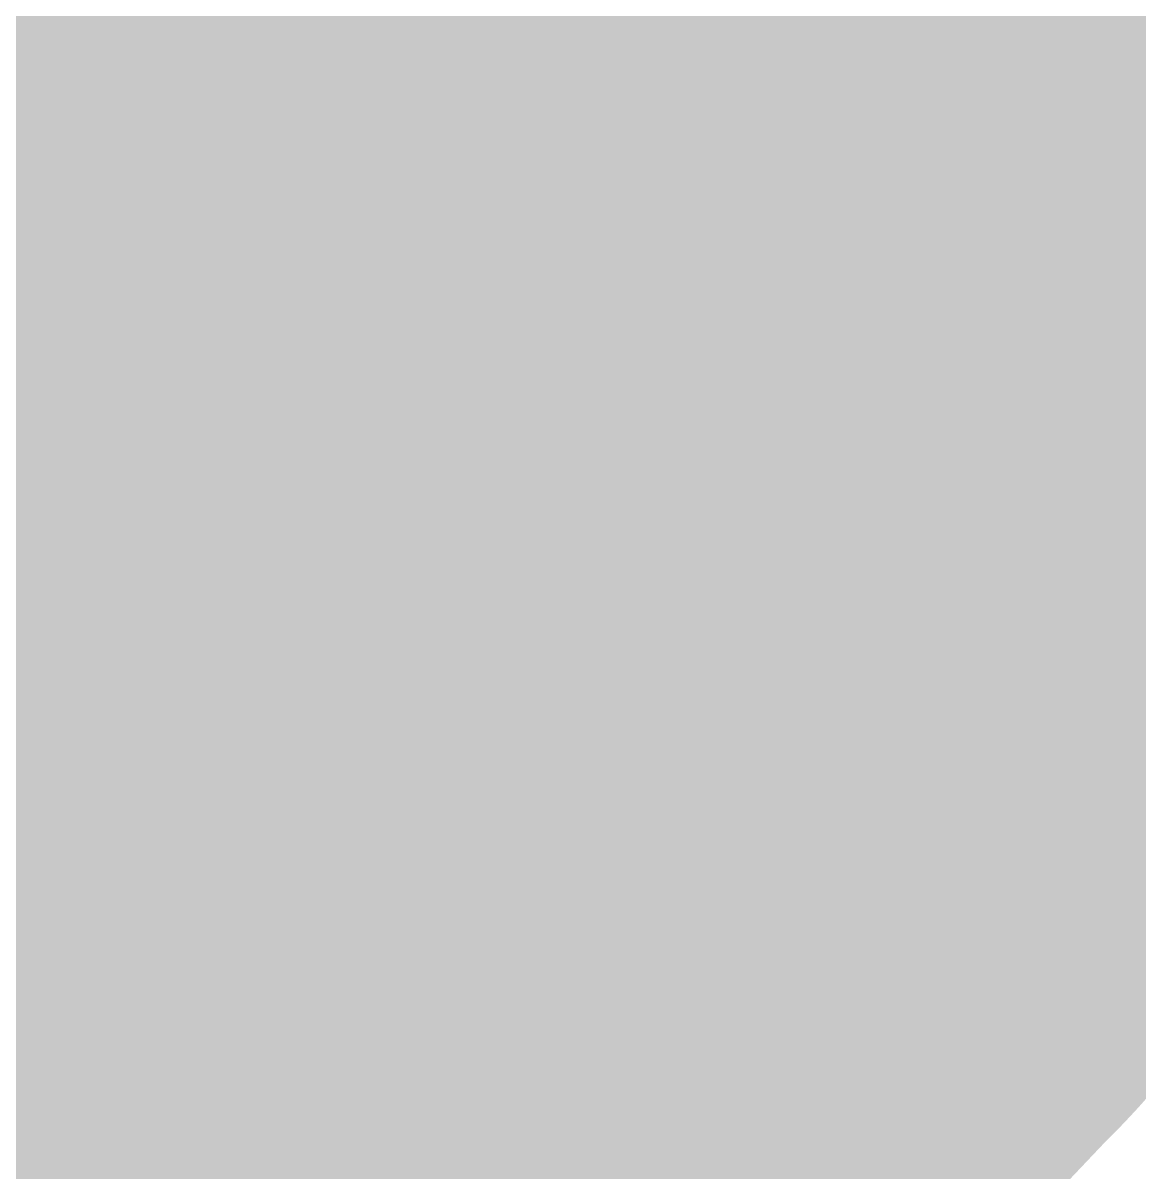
# Model space of a CAD drawing. Header units: inches. Extents: x 1.08 to 4.97, y 2.49 to 3.89.
# Drawn here: x 2.88206 to 2.90022, y 3.36469 to 3.38339 of the extents above; entities that cross this region are included whole.
import ezdxf

# ---------------------------------------------------------------- set-up
doc = ezdxf.new("R2010")
doc.units = ezdxf.units.IN
doc.header["$MEASUREMENT"] = 0
for name, color, linetype in [('Bottom', 5, 'Continuous'), ('Top', 1, 'Continuous'), ('Via Holes', 16, 'Continuous')]:
    doc.layers.add(name, color=color, linetype=linetype)

msp = doc.modelspace()

# ---------------------------------------------------------------- hatches: boundary and pattern name
at = {"layer": 'Bottom'}
h = msp.add_hatch(color=5, dxfattribs=at)
edge = h.paths.add_edge_path()
edge.add_arc((2.89, 3.375), 0.01378, 0, 360)
at = {"layer": 'Top'}
h = msp.add_hatch(color=1, dxfattribs=at)
edge = h.paths.add_edge_path()
edge.add_arc((2.89, 3.375), 0.01378, 0, 360)
msp.add_hatch(color=1, dxfattribs=at).paths.add_polyline_path([(2.885, 3.353892), (2.884953, 3.355213), (2.884814, 3.356491), (2.884582, 3.357726), (2.884257, 3.358917), (2.883839, 3.360066), (2.883328, 3.361171), (2.882724, 3.362233), (2.882027, 3.363252), (2.881237, 3.364227), (2.880354, 3.365159), (2.899646, 3.365159), (2.898763, 3.364227), (2.897973, 3.363252), (2.897276, 3.362233), (2.896672, 3.361171), (2.896161, 3.360066), (2.895743, 3.358917), (2.895418, 3.357726), (2.895186, 3.356491), (2.895046, 3.355213), (2.895, 3.353892)])
at = {"layer": 'Via Holes'}
h = msp.add_hatch(color=7, dxfattribs=at)
edge = h.paths.add_edge_path()
edge.add_arc((2.89, 3.375), 0.007874, 0, 360)

# ---------------------------------------------------------------- linework, layer by layer
at = {"layer": 'Bottom'}
for points in [[(2.88664, 3.37164, 0.01, 0.01, 0), (2.89, 3.375, 0.01, 0.01, 0)], [(2.877003, 3.37164, 0.01, 0.01, 0), (2.88664, 3.37164, 0.01, 0.01, 0)]]:
    msp.add_lwpolyline(points, format="xyseb", dxfattribs=at)
for points in [[(2.8875, 3.375, 0.005, 0.005, 1), (2.8925, 3.375, 0.005, 0.005, 1)], [(2.88414, 3.37164, 0.005, 0.005, 1), (2.88914, 3.37164, 0.005, 0.005, 1)], [(2.88414, 3.37164, 0.005, 0.005, 1), (2.88914, 3.37164, 0.005, 0.005, 1)]]:
    msp.add_lwpolyline(points, format="xyseb", close=True, dxfattribs=at)
at = {"layer": 'Top'}
msp.add_lwpolyline([(2.89, 3.320551, 0.01, 0.01, 0), (2.89, 3.375, 0.01, 0.01, 0)], format="xyseb", dxfattribs=at)
msp.add_lwpolyline([(2.8875, 3.375, 0.005, 0.005, 1), (2.8925, 3.375, 0.005, 0.005, 1)], format="xyseb", close=True, dxfattribs=at)

doc.saveas('drawing.dxf')
